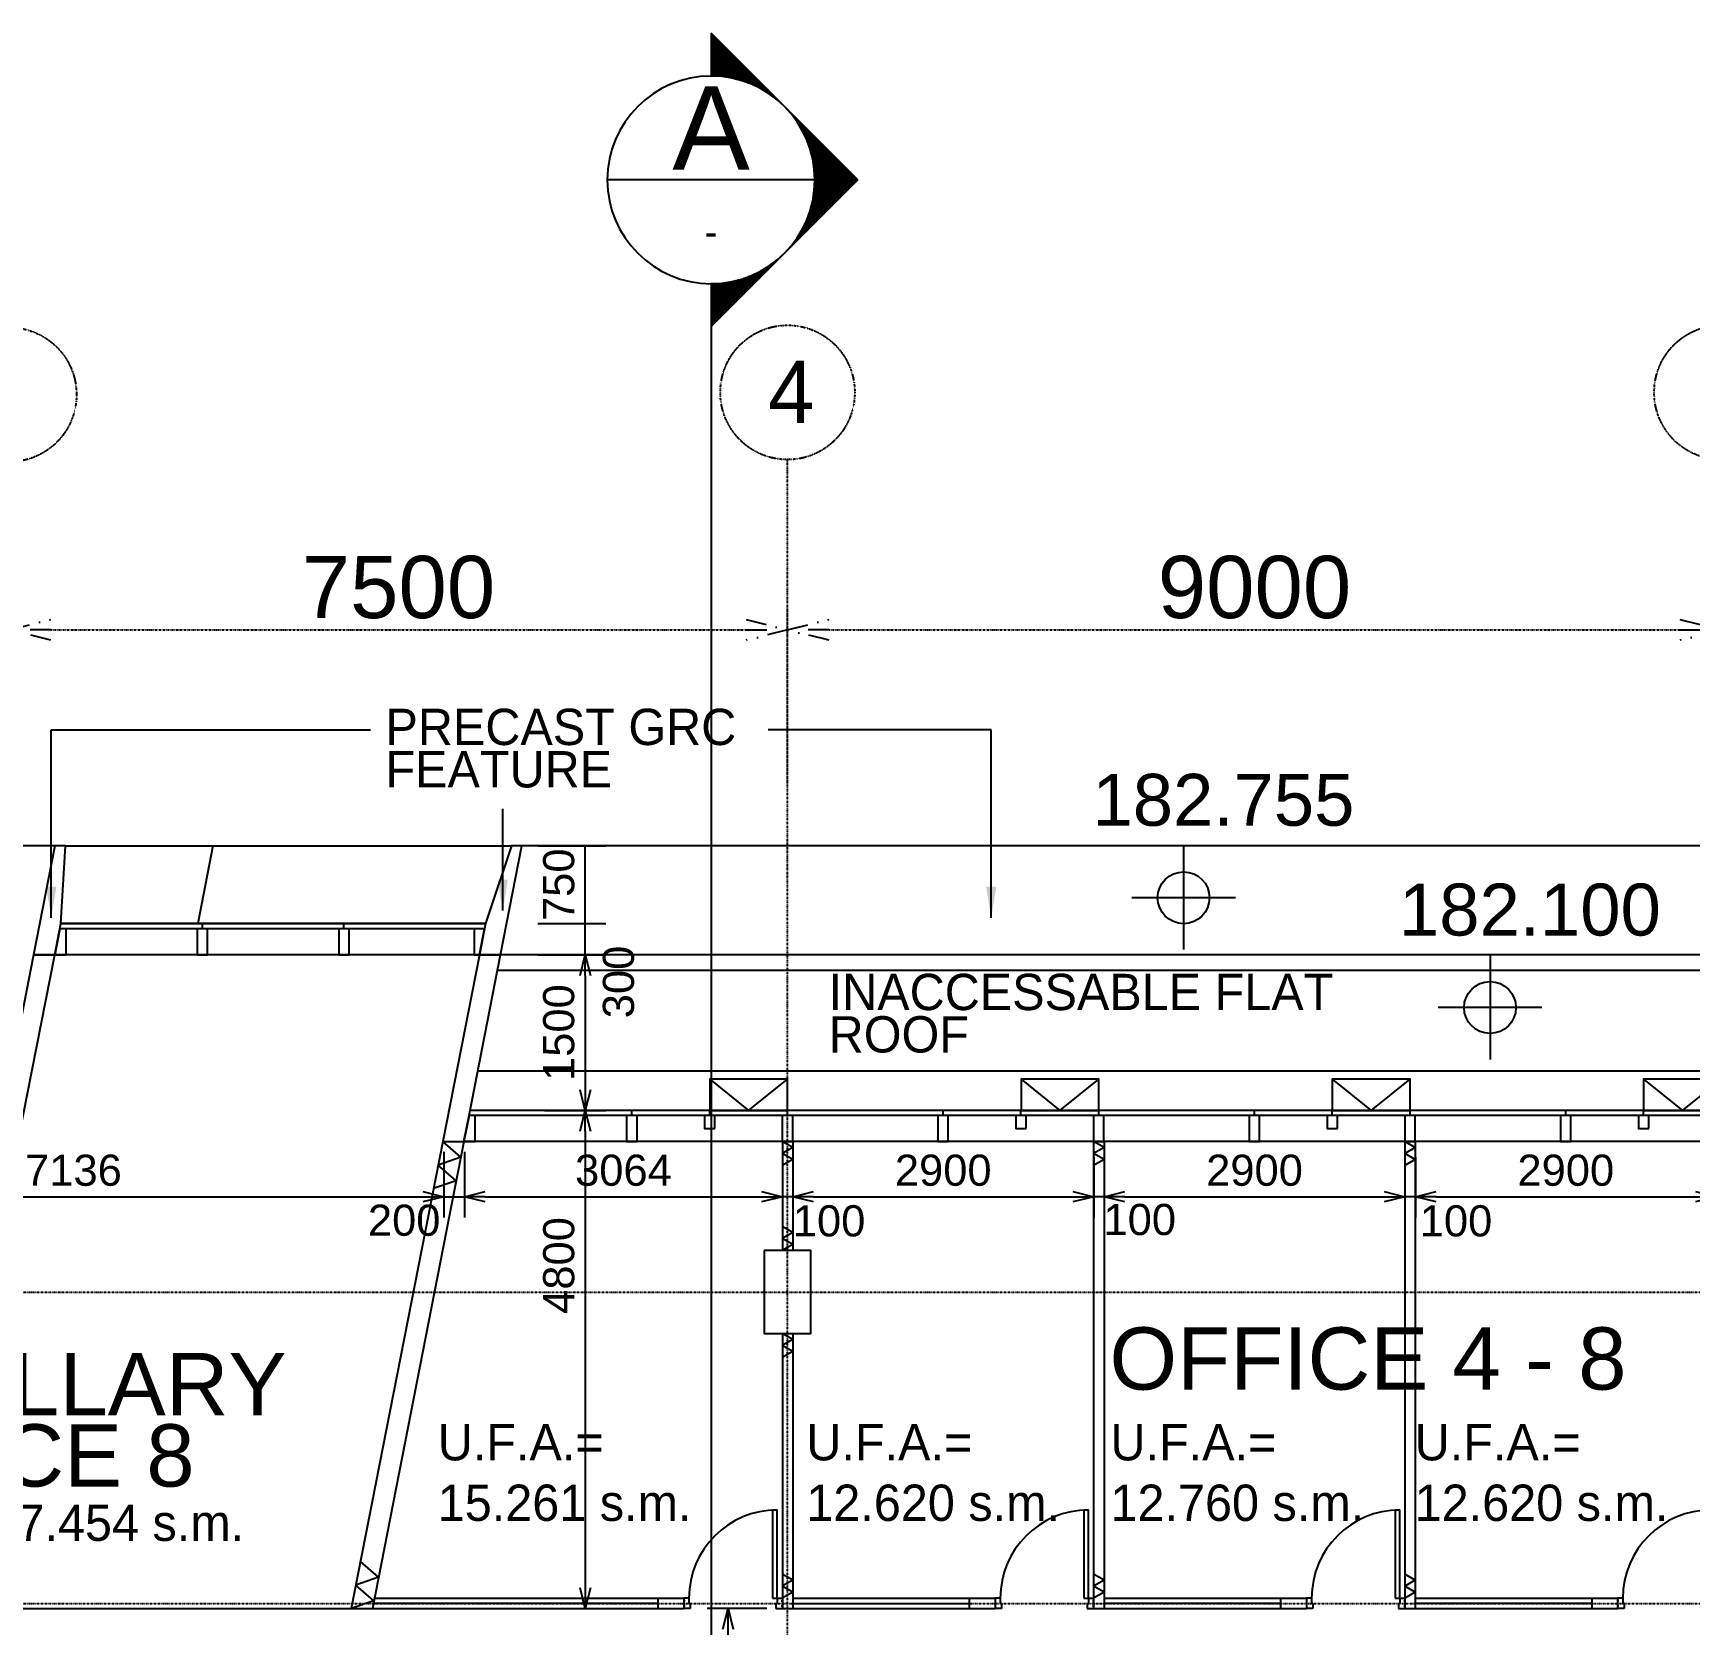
# Model space of a CAD drawing. Header units: millimetres. Extents: x 493 to 50177, y 313 to 55316.
# Drawn here: x 22018 to 37985, y 39978 to 55316 of the extents above; entities that cross this region are included whole.
import ezdxf
from ezdxf.enums import TextEntityAlignment as Align

# ---------------------------------------------------------------- set-up
doc = ezdxf.new("R2010")
doc.units = ezdxf.units.MM
doc.linetypes.add('DASHDOT', pattern=[1, 0.5, -0.25, 0, -0.25])
doc.layers.get('0').update_dxf_attribs({"color": 8})
doc.layers.get('Defpoints').update_dxf_attribs({"color": 8})
for name, color, linetype in [('DLN020__', 8, 'DASHDOT'), ('DLN030', 8, 'Continuous'), ('DLN032__', 8, 'Continuous'), ('DLN040__', 8, 'Continuous'), ('DLN041_1', 8, 'Continuous'), ('DLN041__', 8, 'Continuous'), ('DLN052__', 8, 'Continuous'), ('DLN061__1', 8, 'Continuous'), ('DLN210__', 8, 'Continuous'), ('DLN220__', 8, 'Continuous'), ('DLN280__', 8, 'Continuous'), ('DLN314__', 8, 'Continuous'), ('DLN324__', 8, 'Continuous'), ('DLN325__', 8, 'Continuous'), ('FITDOOR', 8, 'Continuous'), ('LEVEL', 8, 'Continuous'), ('MARK', 8, 'Continuous')]:
    doc.layers.add(name, color=color, linetype=linetype)
doc.styles.add('ROMANS', font='swissl.ttf')
doc.styles.add('SWIS721LT450', font='swissl.ttf')
doc.styles.add('SWIS721LT750', font='swissl.ttf')
doc.styles.add('test_IAS_STRUCTURE$0$A_IAS_GRID$0$Standard', font='txt')
doc.dimstyles.new('INTDIM', dxfattribs={"dimscale": 200, "dimtxt": 2.25, "dimasz": 1.5, "dimexe": 1, "dimexo": 0, "dimgap": 1, "dimtad": 1, "dimdec": 0, "dimrnd": 1, "dimzin": 1, "dimdsep": 46, "dimtxsty": 'SWIS721LT450', "dimcen": 1, "dimclrd": 256, "dimclre": 256, "dimclrt": 256, "dimaunit": 1, "dimadec": 3, "dimazin": 0, "dimtfac": 1, "dimtdec": 0, "dimtix": 1, "dimtmove": 2, "dimatfit": 0, "dimfxl": 1, "dimtolj": 1, "dimtzin": 0, "dimarcsym": 0})

# ---------------------------------------------------------------- blocks, each defined once
blk = doc.blocks.new('DIMARR')
for p, q in [((-1, 0.25), (0, 0)), ((-1, 0), (0, 0)), ((0, 0), (-1, -0.25))]:
    blk.add_line(p, q)
blk = doc.blocks.new('*D232')
at = {"layer": 'Defpoints', "color": 0, "transparency": 16777216}
for p in [(29289, 49566), (29289, 48158), (21789, 47837)]:
    blk.add_point(p, dxfattribs=at)
at = {"layer": 'DLN020__', "lineweight": -2, "transparency": 16777216}
for p, q in [((21789, 48037), (21789, 49766)), ((29289, 48358), (29289, 49766)), ((22189, 49566), (28889, 49566))]:
    blk.add_line(p, q, dxfattribs=at)
at = {"layer": 'DLN020__', "lineweight": -2, "transparency": 16777216, "xscale": 400, "yscale": 400, "zscale": 400, "rotation": 180}
blk.add_blockref('DIMARR', (21789, 49566), dxfattribs=at)
at = {"layer": 'DLN020__', "lineweight": -2, "transparency": 16777216, "xscale": 400, "yscale": 400, "zscale": 400}
blk.add_blockref('DIMARR', (29289, 49566), dxfattribs=at)
at = {"layer": 'DLN020__', "transparency": 16777216, "insert": (25539, 49975), "char_height": 600, "attachment_point": 5, "style": 'SWIS721LT450'}
blk.add_mtext('\\A1;7500', dxfattribs=at)
blk = doc.blocks.new('*D233')
at = {"layer": 'Defpoints', "color": 0, "transparency": 16777216}
for p in [(38289, 49566), (29289, 47858), (38289, 47858)]:
    blk.add_point(p, dxfattribs=at)
at = {"layer": 'DLN020__', "lineweight": -2, "transparency": 16777216}
for p, q in [((29289, 48058), (29289, 49766)), ((38289, 48058), (38289, 49766)), ((29689, 49566), (37889, 49566))]:
    blk.add_line(p, q, dxfattribs=at)
at = {"layer": 'DLN020__', "lineweight": -2, "transparency": 16777216, "xscale": 400, "yscale": 400, "zscale": 400, "rotation": 180}
blk.add_blockref('DIMARR', (29289, 49566), dxfattribs=at)
at = {"layer": 'DLN020__', "lineweight": -2, "transparency": 16777216, "xscale": 400, "yscale": 400, "zscale": 400}
blk.add_blockref('DIMARR', (38289, 49566), dxfattribs=at)
at = {"layer": 'DLN020__', "transparency": 16777216, "insert": (33789, 49975), "char_height": 600, "attachment_point": 5, "style": 'SWIS721LT450'}
blk.add_mtext('\\A1;9000', dxfattribs=at)
blk = doc.blocks.new('DR1CR2')
at = {"layer": 'FITDOOR'}
for p, q in [((-50, 0), (-50, -50)), ((-50, 0), (0, 0)), ((0, 0), (0, -25)), ((-62.5, -50), (-50, -50)), ((-62.5, -50), (-62.5, -100)), ((-62.5, -100), (0, -100)), ((-12, -25), (0, -25)), ((-12, -75), (0, -75)), ((0, -75), (0, -100))]:
    blk.add_line(p, q, dxfattribs=at)
blk = doc.blocks.new('DR1AD')
at = {"layer": 'FITDOOR'}
for p, q in [((-45, 1), (0, 1)), ((-45, 1), (-45, 0)), ((0, 0), (0, 1)), ((-45, 0), (0, 0))]:
    blk.add_line(p, q, dxfattribs=at)
blk = doc.blocks.new('DR1AM')
at = {"layer": 'FITDOOR'}
blk.add_arc((0, 0), 1, 90, 180, dxfattribs=at)
blk = doc.blocks.new('DR1CL2')
at = {"layer": 'FITDOOR'}
for p, q in [((50, 0), (0, 0)), ((0, 0), (0, -25)), ((50, 0), (50, -50)), ((12, -25), (0, -25)), ((0, -75), (0, -100)), ((12, -75), (0, -75)), ((62.5, -100), (0, -100)), ((62.5, -50), (50, -50)), ((62.5, -50), (62.5, -100))]:
    blk.add_line(p, q, dxfattribs=at)
blk = doc.blocks.new('ELEX')
at = {"layer": 'DLN032__'}
for p, q in [((0, 0.5), (0, -0.5)), ((0.5, 0), (-0.5, 0))]:
    blk.add_line(p, q, dxfattribs=at)
blk.add_circle((0, 0), 0.25, dxfattribs=at)
at = {"layer": 'DLN032__', "style": 'ROMANS'}
blk.add_attdef('ELEX', (0.257, 0.354), '', height=0.5, dxfattribs=at)
blk = doc.blocks.new('*D263')
at = {"layer": 'Defpoints', "color": 0, "transparency": 16777216}
for p in [(18839, 44685), (25975, 44685), (25975, 44103)]:
    blk.add_point(p, dxfattribs=at)
at = {"layer": 'DLN030', "lineweight": -2, "transparency": 16777216}
for p, q in [((18839, 44485), (18839, 43903)), ((25975, 44485), (25975, 43903)), ((19039, 44103), (25775, 44103))]:
    blk.add_line(p, q, dxfattribs=at)
at = {"layer": 'DLN030', "lineweight": -2, "transparency": 16777216, "xscale": 200, "yscale": 200, "zscale": 200, "rotation": 180}
blk.add_blockref('DIMARR', (18839, 44103), dxfattribs=at)
at = {"layer": 'DLN030', "lineweight": -2, "transparency": 16777216, "xscale": 200, "yscale": 200, "zscale": 200}
blk.add_blockref('DIMARR', (25975, 44103), dxfattribs=at)
at = {"layer": 'DLN030', "transparency": 16777216, "insert": (22407, 44357), "char_height": 300, "attachment_point": 5, "style": 'SWIS721LT450'}
blk.add_mtext('\\A1;7136', dxfattribs=at)
blk = doc.blocks.new('*D264')
at = {"layer": 'Defpoints', "color": 0, "transparency": 16777216}
for p in [(29239, 44685), (29339, 44685), (29239, 44103)]:
    blk.add_point(p, dxfattribs=at)
at = {"layer": 'DLN030', "lineweight": -2, "transparency": 16777216}
for p, q in [((29239, 44485), (29239, 43903)), ((29339, 44485), (29339, 43903)), ((29339, 44103), (29239, 44103))]:
    blk.add_line(p, q, dxfattribs=at)
at = {"layer": 'DLN030', "transparency": 16777216, "insert": (29689, 43869), "char_height": 300, "attachment_point": 5, "style": 'SWIS721LT450'}
blk.add_mtext('\\A1;100', dxfattribs=at)
blk = doc.blocks.new('*D265')
at = {"layer": 'Defpoints', "color": 0, "transparency": 16777216}
for p in [(29339, 44685), (32239, 44685), (32239, 44103)]:
    blk.add_point(p, dxfattribs=at)
at = {"layer": 'DLN030', "lineweight": -2, "transparency": 16777216}
for p, q in [((29339, 44485), (29339, 43903)), ((32239, 44485), (32239, 43903)), ((29539, 44103), (32039, 44103))]:
    blk.add_line(p, q, dxfattribs=at)
at = {"layer": 'DLN030', "lineweight": -2, "transparency": 16777216, "xscale": 200, "yscale": 200, "zscale": 200, "rotation": 180}
blk.add_blockref('DIMARR', (29339, 44103), dxfattribs=at)
at = {"layer": 'DLN030', "lineweight": -2, "transparency": 16777216, "xscale": 200, "yscale": 200, "zscale": 200}
blk.add_blockref('DIMARR', (32239, 44103), dxfattribs=at)
at = {"layer": 'DLN030', "transparency": 16777216, "insert": (30789, 44357), "char_height": 300, "attachment_point": 5, "style": 'SWIS721LT450'}
blk.add_mtext('\\A1;2900', dxfattribs=at)
blk = doc.blocks.new('*D266')
at = {"layer": 'Defpoints', "color": 0, "transparency": 16777216}
for p in [(32239, 44685), (32339, 44685), (32239, 44103)]:
    blk.add_point(p, dxfattribs=at)
at = {"layer": 'DLN030', "lineweight": -2, "transparency": 16777216}
for p, q in [((32239, 44485), (32239, 43903)), ((32339, 44485), (32339, 43903)), ((32339, 44103), (32239, 44103))]:
    blk.add_line(p, q, dxfattribs=at)
at = {"layer": 'DLN030', "transparency": 16777216, "insert": (32683, 43882), "char_height": 300, "attachment_point": 5, "style": 'SWIS721LT450'}
blk.add_mtext('\\A1;100', dxfattribs=at)
blk = doc.blocks.new('*D267')
at = {"layer": 'Defpoints', "color": 0, "transparency": 16777216}
for p in [(32339, 44685), (35239, 44685), (35239, 44103)]:
    blk.add_point(p, dxfattribs=at)
at = {"layer": 'DLN030', "lineweight": -2, "transparency": 16777216}
for p, q in [((32339, 44485), (32339, 43903)), ((35239, 44485), (35239, 43903)), ((32539, 44103), (35039, 44103))]:
    blk.add_line(p, q, dxfattribs=at)
at = {"layer": 'DLN030', "lineweight": -2, "transparency": 16777216, "xscale": 200, "yscale": 200, "zscale": 200, "rotation": 180}
blk.add_blockref('DIMARR', (32339, 44103), dxfattribs=at)
at = {"layer": 'DLN030', "lineweight": -2, "transparency": 16777216, "xscale": 200, "yscale": 200, "zscale": 200}
blk.add_blockref('DIMARR', (35239, 44103), dxfattribs=at)
at = {"layer": 'DLN030', "transparency": 16777216, "insert": (33789, 44357), "char_height": 300, "attachment_point": 5, "style": 'SWIS721LT450'}
blk.add_mtext('\\A1;2900', dxfattribs=at)
blk = doc.blocks.new('*D268')
at = {"layer": 'Defpoints', "color": 0, "transparency": 16777216}
for p in [(35239, 44685), (35339, 44685), (35239, 44103)]:
    blk.add_point(p, dxfattribs=at)
at = {"layer": 'DLN030', "lineweight": -2, "transparency": 16777216}
for p, q in [((35239, 44485), (35239, 43903)), ((35339, 44485), (35339, 43903)), ((35339, 44103), (35239, 44103))]:
    blk.add_line(p, q, dxfattribs=at)
at = {"layer": 'DLN030', "transparency": 16777216, "insert": (35731, 43869), "char_height": 300, "attachment_point": 5, "style": 'SWIS721LT450'}
blk.add_mtext('\\A1;100', dxfattribs=at)
blk = doc.blocks.new('*D269')
at = {"layer": 'Defpoints', "color": 0, "transparency": 16777216}
for p in [(35339, 44685), (38239, 44685), (38239, 44103)]:
    blk.add_point(p, dxfattribs=at)
at = {"layer": 'DLN030', "lineweight": -2, "transparency": 16777216}
for p, q in [((35339, 44485), (35339, 43903)), ((38239, 44485), (38239, 43903)), ((35539, 44103), (38039, 44103))]:
    blk.add_line(p, q, dxfattribs=at)
at = {"layer": 'DLN030', "lineweight": -2, "transparency": 16777216, "xscale": 200, "yscale": 200, "zscale": 200, "rotation": 180}
blk.add_blockref('DIMARR', (35339, 44103), dxfattribs=at)
at = {"layer": 'DLN030', "lineweight": -2, "transparency": 16777216, "xscale": 200, "yscale": 200, "zscale": 200}
blk.add_blockref('DIMARR', (38239, 44103), dxfattribs=at)
at = {"layer": 'DLN030', "transparency": 16777216, "insert": (36789, 44357), "char_height": 300, "attachment_point": 5, "style": 'SWIS721LT450'}
blk.add_mtext('\\A1;2900', dxfattribs=at)
blk = doc.blocks.new('*D297')
at = {"layer": 'Defpoints', "color": 0, "transparency": 16777216}
for p in [(26746, 46435), (26746, 44935), (27339, 44935)]:
    blk.add_point(p, dxfattribs=at)
at = {"layer": 'DLN030', "lineweight": -2, "transparency": 16777216}
for p, q in [((26946, 46435), (27539, 46435)), ((27339, 46235), (27339, 45135)), ((26946, 44935), (27539, 44935))]:
    blk.add_line(p, q, dxfattribs=at)
at = {"layer": 'DLN030', "lineweight": -2, "transparency": 16777216, "xscale": 200, "yscale": 200, "zscale": 200}
for p, rotation in [((27339, 46435), 90), ((27339, 44935), 270)]:
    blk.add_blockref('DIMARR', p, dxfattribs=dict(at, rotation=rotation))
at = {"layer": 'DLN030', "transparency": 16777216, "insert": (27085, 45685), "char_height": 300, "attachment_point": 5, "rotation": 90, "style": 'SWIS721LT450'}
blk.add_mtext('\\A1;1500', dxfattribs=at)
blk = doc.blocks.new('*D304')
at = {"layer": 'Defpoints', "color": 0, "transparency": 16777216}
for p in [(26683, 46735), (27339, 46735), (26683, 46435)]:
    blk.add_point(p, dxfattribs=at)
at = {"layer": 'DLN030', "lineweight": -2, "transparency": 16777216}
for p, q in [((26883, 46735), (27539, 46735)), ((27339, 46435), (27339, 46735)), ((26883, 46435), (27539, 46435))]:
    blk.add_line(p, q, dxfattribs=at)
at = {"layer": 'DLN030', "transparency": 16777216, "insert": (27661, 46173), "char_height": 300, "attachment_point": 5, "rotation": 90, "style": 'SWIS721LT450'}
blk.add_mtext('\\A1;300', dxfattribs=at)
blk = doc.blocks.new('*D305')
at = {"layer": 'Defpoints', "color": 0, "transparency": 16777216}
for p in [(26683, 47485), (27339, 47485), (26683, 46735)]:
    blk.add_point(p, dxfattribs=at)
at = {"layer": 'DLN030', "lineweight": -2, "transparency": 16777216}
for p, q in [((26883, 47485), (27539, 47485)), ((27339, 46735), (27339, 47485)), ((26883, 46735), (27539, 46735))]:
    blk.add_line(p, q, dxfattribs=at)
at = {"layer": 'DLN030', "transparency": 16777216, "insert": (27085, 47110), "char_height": 300, "attachment_point": 5, "rotation": 90, "style": 'SWIS721LT450'}
blk.add_mtext('\\A1;750', dxfattribs=at)
blk = doc.blocks.new('*D328')
at = {"layer": 'Defpoints', "color": 0, "transparency": 16777216}
for p in [(25975, 44735), (26175, 44735), (26175, 44103)]:
    blk.add_point(p, dxfattribs=at)
at = {"layer": 'DLN030', "lineweight": -2, "transparency": 16777216}
for p, q in [((25975, 44535), (25975, 43903)), ((26175, 44535), (26175, 43903)), ((25975, 44103), (26175, 44103))]:
    blk.add_line(p, q, dxfattribs=at)
at = {"layer": 'DLN030', "transparency": 16777216, "insert": (25594, 43875), "char_height": 300, "attachment_point": 5, "style": 'SWIS721LT450'}
blk.add_mtext('\\A1;200', dxfattribs=at)
blk = doc.blocks.new('*D329')
at = {"layer": 'Defpoints', "color": 0, "transparency": 16777216}
for p in [(26175, 44735), (29239, 44735), (29239, 44103)]:
    blk.add_point(p, dxfattribs=at)
at = {"layer": 'DLN030', "lineweight": -2, "transparency": 16777216}
for p, q in [((26175, 44535), (26175, 43903)), ((29239, 44535), (29239, 43903)), ((26375, 44103), (29039, 44103))]:
    blk.add_line(p, q, dxfattribs=at)
at = {"layer": 'DLN030', "lineweight": -2, "transparency": 16777216, "xscale": 200, "yscale": 200, "zscale": 200, "rotation": 180}
blk.add_blockref('DIMARR', (26175, 44103), dxfattribs=at)
at = {"layer": 'DLN030', "lineweight": -2, "transparency": 16777216, "xscale": 200, "yscale": 200, "zscale": 200}
blk.add_blockref('DIMARR', (29239, 44103), dxfattribs=at)
at = {"layer": 'DLN030', "transparency": 16777216, "insert": (27707, 44357), "char_height": 300, "attachment_point": 5, "style": 'SWIS721LT450'}
blk.add_mtext('\\A1;3064', dxfattribs=at)
blk = doc.blocks.new('*X35')
for p, q in [((75912, 55212), (75922, 55212)), ((75787, 55088), (75922, 55088)), ((75800, 55100), (75922, 55100)), ((75812, 55112), (75922, 55112)), ((75825, 55125), (75922, 55125)), ((75837, 55138), (75922, 55138)), ((75850, 55150), (75922, 55150)), ((75862, 55162), (75922, 55162)), ((75875, 55175), (75922, 55175)), ((75887, 55188), (75922, 55188)), ((75900, 55200), (75922, 55200)), ((75675, 54975), (75922, 54975)), ((75687, 54988), (75922, 54988)), ((75700, 55000), (75922, 55000)), ((75712, 55012), (75922, 55012)), ((75725, 55025), (75922, 55025)), ((75737, 55038), (75922, 55038)), ((75750, 55050), (75922, 55050)), ((75762, 55062), (75922, 55062)), ((75775, 55075), (75922, 55075)), ((75550, 54850), (75623, 54850)), ((75562, 54862), (75654, 54862)), ((75575, 54875), (75689, 54875)), ((75587, 54888), (75732, 54888)), ((75600, 54900), (75788, 54900)), ((75612, 54912), (75922, 54912)), ((75625, 54925), (75922, 54925)), ((75637, 54938), (75922, 54938)), ((75650, 54950), (75922, 54950)), ((75662, 54962), (75922, 54962)), ((75425, 54725), (75427, 54725)), ((75437, 54738), (75441, 54738)), ((75450, 54750), (75457, 54750)), ((75462, 54762), (75473, 54762)), ((75475, 54775), (75490, 54775)), ((75487, 54788), (75508, 54788)), ((75500, 54800), (75528, 54800)), ((75512, 54812), (75549, 54812)), ((75525, 54825), (75571, 54825)), ((75537, 54838), (75596, 54838)), ((75312, 54612), (75323, 54612)), ((75325, 54625), (75332, 54625)), ((75337, 54638), (75342, 54638)), ((75350, 54650), (75353, 54650)), ((75362, 54662), (75364, 54662)), ((75375, 54675), (75375, 54675)), ((75400, 54700), (75400, 54700)), ((75412, 54712), (75413, 54712)), ((75187, 54488), (75247, 54488)), ((75200, 54500), (75253, 54500)), ((75212, 54512), (75259, 54512)), ((75225, 54525), (75266, 54525)), ((75237, 54538), (75273, 54538)), ((75250, 54550), (75280, 54550)), ((75262, 54562), (75288, 54562)), ((75275, 54575), (75296, 54575)), ((75287, 54588), (75305, 54588)), ((75300, 54600), (75313, 54600)), ((75075, 54375), (75203, 54375)), ((75087, 54388), (75207, 54388)), ((75100, 54400), (75211, 54400)), ((75112, 54412), (75215, 54412)), ((75125, 54425), (75220, 54425)), ((75137, 54438), (75225, 54438)), ((75150, 54450), (75230, 54450)), ((75162, 54462), (75235, 54462)), ((75175, 54475), (75241, 54475)), ((74950, 54250), (75178, 54250)), ((74962, 54262), (75179, 54262)), ((74975, 54275), (75181, 54275)), ((74987, 54288), (75183, 54288)), ((75000, 54300), (75185, 54300)), ((75012, 54312), (75188, 54312)), ((75025, 54325), (75190, 54325)), ((75037, 54338), (75193, 54338)), ((75050, 54350), (75196, 54350)), ((75062, 54362), (75200, 54362)), ((74862, 54162), (75172, 54162)), ((74874, 54150), (75172, 54150)), ((74875, 54175), (75172, 54175)), ((74886, 54138), (75173, 54138)), ((74887, 54188), (75173, 54188)), ((74900, 54200), (75173, 54200)), ((74912, 54212), (75174, 54212)), ((74925, 54225), (75175, 54225)), ((74937, 54238), (75176, 54238)), ((74899, 54125), (75173, 54125)), ((74911, 54112), (75174, 54112)), ((74924, 54100), (75175, 54100)), ((74936, 54088), (75176, 54088)), ((74949, 54075), (75177, 54075)), ((74961, 54062), (75179, 54062)), ((74974, 54050), (75181, 54050)), ((74986, 54038), (75183, 54038)), ((74999, 54025), (75185, 54025)), ((75011, 54012), (75187, 54012)), ((75024, 54000), (75190, 54000)), ((75036, 53988), (75193, 53988)), ((75049, 53975), (75196, 53975)), ((75061, 53962), (75199, 53962)), ((75074, 53950), (75203, 53950)), ((75086, 53938), (75207, 53938)), ((75099, 53925), (75211, 53925)), ((75111, 53912), (75215, 53912)), ((75124, 53900), (75220, 53900)), ((75136, 53888), (75224, 53888)), ((75149, 53875), (75229, 53875)), ((75161, 53862), (75235, 53862)), ((75174, 53850), (75240, 53850)), ((75186, 53838), (75246, 53838)), ((75199, 53825), (75252, 53825)), ((75211, 53812), (75259, 53812)), ((75224, 53800), (75266, 53800)), ((75236, 53788), (75273, 53788)), ((75249, 53775), (75280, 53775)), ((75261, 53762), (75288, 53762)), ((75274, 53750), (75296, 53750)), ((75286, 53738), (75304, 53738)), ((75299, 53725), (75313, 53725)), ((75311, 53712), (75322, 53712)), ((75324, 53700), (75332, 53700)), ((75336, 53688), (75342, 53688)), ((75349, 53675), (75352, 53675)), ((75361, 53662), (75363, 53662)), ((75374, 53650), (75374, 53650)), ((75399, 53625), (75399, 53625)), ((75411, 53612), (75412, 53612)), ((75424, 53600), (75426, 53600)), ((75436, 53588), (75440, 53588)), ((75449, 53575), (75456, 53575)), ((75461, 53562), (75472, 53562)), ((75474, 53550), (75489, 53550)), ((75486, 53538), (75507, 53538)), ((75499, 53525), (75527, 53525)), ((75511, 53512), (75548, 53512)), ((75524, 53500), (75570, 53500)), ((75536, 53488), (75595, 53488)), ((75549, 53475), (75622, 53475)), ((75561, 53462), (75652, 53462)), ((75574, 53450), (75687, 53450)), ((75586, 53438), (75729, 53438)), ((75599, 53425), (75784, 53425)), ((75611, 53412), (75900, 53412)), ((75624, 53400), (75922, 53400)), ((75636, 53388), (75922, 53388)), ((75649, 53375), (75922, 53375)), ((75661, 53362), (75922, 53362)), ((75674, 53350), (75922, 53350)), ((75686, 53338), (75922, 53338)), ((75699, 53325), (75922, 53325)), ((75711, 53312), (75922, 53312)), ((75724, 53300), (75922, 53300)), ((75736, 53288), (75922, 53288)), ((75749, 53275), (75922, 53275)), ((75761, 53262), (75922, 53262)), ((75774, 53250), (75922, 53250)), ((75786, 53238), (75922, 53238)), ((75799, 53225), (75922, 53225)), ((75811, 53212), (75922, 53212)), ((75824, 53200), (75922, 53200)), ((75836, 53188), (75922, 53188)), ((75849, 53175), (75922, 53175)), ((75861, 53162), (75922, 53162)), ((75874, 53150), (75922, 53150)), ((75886, 53138), (75922, 53138)), ((75899, 53125), (75922, 53125)), ((75911, 53112), (75922, 53112))]:
    blk.add_line(p, q)
blk = doc.blocks.new('SECUR')
at = {"layer": 'MARK'}
for p, q in [((0, 3.414), (0, 3)), ((1.414, 2), (0, 3.414)), ((1, 2), (-1, 2)), ((1.414, 2), (0, 0.586)), ((0, 1), (0, 0))]:
    blk.add_line(p, q, dxfattribs=at)
for start, end in [(90, 270), (270, 90)]:
    blk.add_arc((0, 2), 1, start, end, dxfattribs=at)
at = {"layer": 'MARK', "xscale": 0.001333333333604969, "yscale": 0.001333333333604969, "zscale": 0.001333333333604969, "rotation": 180}
blk.add_blockref('*X35', (101.23, 74.216), dxfattribs=at)
at = {"layer": 'MARK', "style": 'ROMANS'}
for tag, height, p in [('SECUR1', 0.8, (0, 2.5)), ('SECUR2', 0.267, (0, 1.5))]:
    blk.add_attdef(tag, text='', height=height, dxfattribs=at).set_placement(p, align=Align.MIDDLE)
blk = doc.blocks.new('*D377')
at = {"layer": 'Defpoints', "color": 0, "transparency": 16777216}
for p in [(26746, 44935), (26746, 40135), (27339, 40135)]:
    blk.add_point(p, dxfattribs=at)
at = {"layer": 'DLN030', "lineweight": -2, "transparency": 16777216}
for p, q in [((26946, 44935), (27539, 44935)), ((27339, 44735), (27339, 40335)), ((26946, 40135), (27539, 40135))]:
    blk.add_line(p, q, dxfattribs=at)
at = {"layer": 'DLN030', "lineweight": -2, "transparency": 16777216, "xscale": 200, "yscale": 200, "zscale": 200}
for p, rotation in [((27339, 44935), 90), ((27339, 40135), 270)]:
    blk.add_blockref('DIMARR', p, dxfattribs=dict(at, rotation=rotation))
at = {"layer": 'DLN030', "transparency": 16777216, "insert": (27085, 43441), "char_height": 300, "attachment_point": 5, "rotation": 90, "style": 'SWIS721LT450'}
blk.add_mtext('\\A1;4800', dxfattribs=at)
blk = doc.blocks.new('A$C75032E79')
at = {"layer": 'DLN314__', "ltscale": 0.05}
blk.add_lwpolyline([(-750, 0), (0, 0), (0, 300), (-750, 300)], close=True, dxfattribs=at)
blk.add_lwpolyline([(-750, 300), (-375, 0), (0, 300)], dxfattribs=at)
blk = doc.blocks.new('MAGENTA')
at = {"layer": 'DLN314__'}
blk.add_line((-212508, -468222), (-212508, -468172), dxfattribs=at)
blk.add_lwpolyline([(-212458, -468472), (-212458, -468222), (-212558, -468222), (-212558, -468472)], close=True, dxfattribs=at)
blk = doc.blocks.new('MAGETA-2')
at = {"layer": 'DLN314__'}
blk.add_line((-211908, -468637), (-211908, -468587), dxfattribs=at)
blk.add_lwpolyline([(-211858, -468762), (-211858, -468637), (-211958, -468637), (-211958, -468762)], close=True, dxfattribs=at)
blk = doc.blocks.new('*D389')
at = {"layer": 'Defpoints', "color": 0, "transparency": 16777216}
for p in [(28715, 40135), (29289, 40135), (29289, 38685)]:
    blk.add_point(p, dxfattribs=at)
at = {"layer": 'DLN030', "lineweight": -2, "transparency": 16777216}
for p, q in [((29089, 40135), (28515, 40135)), ((28715, 38885), (28715, 39935)), ((29089, 38685), (28515, 38685))]:
    blk.add_line(p, q, dxfattribs=at)
at = {"layer": 'DLN030', "lineweight": -2, "transparency": 16777216, "xscale": 200, "yscale": 200, "zscale": 200}
for p, rotation in [((28715, 40135), 90), ((28715, 38685), 270)]:
    blk.add_blockref('DIMARR', p, dxfattribs=dict(at, rotation=rotation))
at = {"layer": 'DLN030', "transparency": 16777216, "insert": (28461, 39410), "char_height": 300, "attachment_point": 5, "rotation": 90, "style": 'SWIS721LT450'}
blk.add_mtext('\\A1;1450', dxfattribs=at)
blk = doc.blocks.new('w')
at = {"layer": 'DLN061__1'}
for p, q in [((-380707, -515975), (-380854, -515719)), ((-380707, -515975), (-380559, -515719)), ((-380411, -515975), (-380559, -515719)), ((-380411, -515975), (-380263, -515719))]:
    blk.add_line(p, q, dxfattribs=at)

msp = doc.modelspace()

# ---------------------------------------------------------------- linework, layer by layer
at = {"layer": 'DLN020__'}
for p, q in [((29288.6, 5956.3), (29288.6, 51206.3)), ((1788.6, 43185), (45540.1, 43185)), ((1788.6, 40185), (45540.1, 40185))]:
    msp.add_line(p, q, dxfattribs=at)
for centre in [(21788.6, 51832.7), (29288.6, 51853.9), (38288.6, 51853.9)]:
    msp.add_circle(centre, 647.6, dxfattribs=at)
at = {"layer": 'DLN052__', "ltscale": 0.05}
msp.add_line((28551.7, 51902), (28551.7, 36286.5), dxfattribs=at)
at = {"layer": 'DLN210__'}
for p, q in [((22328.6, 47485), (26628.6, 47485)), ((23751.1, 47485), (23604.1, 46735)), ((38288.6, 46435), (26522.8, 46435))]:
    msp.add_line(p, q, dxfattribs=at)
for points in [[(22285.4, 46735), (22328.6, 47485), (22228.6, 47485), (22022.8, 46435), (22226.6, 46435)], [(26728.6, 47485), (26628.6, 47485), (26377.8, 46735), (26319, 46435), (26522.8, 46435)]]:
    msp.add_lwpolyline(points, close=True, dxfattribs=at)
for points in [[(38288.6, 44935), (38288.6, 47485), (26728.6, 47485)], [(38288.6, 46285), (26493.4, 46285)]]:
    msp.add_lwpolyline(points, dxfattribs=at)
at = {"layer": 'DLN220__'}
for p, q in [((25966, 44635), (25083.7, 40135)), ((26169.8, 44635), (25287.5, 40135)), ((29238.6, 44635), (29238.6, 43585)), ((29338.6, 44635), (29338.6, 43585)), ((32238.6, 44635), (32238.6, 40135)), ((32338.6, 44635), (32338.6, 40135)), ((35238.6, 44635), (35238.6, 40135)), ((35338.6, 44635), (35338.6, 40135)), ((29238.6, 42785), (29238.6, 40135)), ((29238.6, 42785), (29238.6, 42035)), ((29338.6, 42785), (29338.6, 40135)), ((29338.6, 42785), (29338.6, 42035)), ((25083.7, 40135), (25287.5, 40135)), ((28038.6, 40235), (28288.6, 40235)), ((28038.6, 40235), (28038.6, 40135)), ((28038.6, 40135), (28288.6, 40135)), ((28288.6, 40235), (28288.6, 40135)), ((28288.6, 40235), (28288.6, 40135)), ((29238.6, 40135), (29338.6, 40135)), ((31038.6, 40235), (31288.6, 40235)), ((31038.6, 40135), (31288.6, 40135)), ((31288.6, 40235), (31288.6, 40135)), ((31288.6, 40235), (31288.6, 40135)), ((32238.6, 40135), (32338.6, 40135)), ((34038.6, 40235), (34288.6, 40235)), ((34038.6, 40135), (34288.6, 40135)), ((34288.6, 40235), (34288.6, 40135)), ((34288.6, 40235), (34288.6, 40135)), ((35238.6, 40135), (35338.6, 40135)), ((37038.6, 40235), (37288.6, 40235)), ((37038.6, 40135), (37288.6, 40135)), ((37288.6, 40235), (37288.6, 40135)), ((37288.6, 40235), (37288.6, 40135)), ((37288.6, 40235), (37288.6, 40135))]:
    msp.add_line(p, q, dxfattribs=at)
at = {"layer": 'DLN220__', "ltscale": 0.05}
msp.add_line((18838.6, 40135), (25083.7, 40135), dxfattribs=at)
msp.add_lwpolyline([(22228.6, 47485), (21648.6, 47485), (21148.6, 44935)], dxfattribs=at)
at = {"layer": 'DLN280__'}
for points in [[(22226.6, 46435), (22022.8, 46435), (21669.8, 44635), (21873.6, 44635), (21922.7, 44885)], [(26522.8, 46435), (26319, 46435), (25966, 44635), (26169.8, 44635), (26218.8, 44885)], [(29063.6, 43585), (29063.6, 42785), (29513.6, 42785), (29513.6, 43585)]]:
    msp.add_lwpolyline(points, close=True, dxfattribs=at)
at = {"layer": 'DLN314__'}
for p, q in [((26368, 46685), (22275.6, 46685)), ((22285.4, 46735), (26377.8, 46735)), ((26377.8, 46735), (22285.4, 46735)), ((26319, 46435), (22226.6, 46435)), ((43418.6, 45315), (26303.2, 45315)), ((42988.6, 44885), (26218.8, 44885)), ((43038.6, 44935), (26228.6, 44935)), ((42738.6, 44635), (26169.8, 44635))]:
    msp.add_line(p, q, dxfattribs=at)
for points in [[(22335.4, 46435), (22335.4, 46685), (22275.6, 46685), (22226.6, 46435)], [(26319, 46435), (26368, 46685), (26269, 46685), (26269, 46435)], [(26278.6, 44635), (26278.6, 44885), (26218.8, 44885), (26169.8, 44635)]]:
    msp.add_lwpolyline(points, close=True, dxfattribs=at)
at = {"layer": 'DLN324__'}
for p, q in [((25287.5, 40135), (28038.6, 40135)), ((28038.6, 40185), (25297.3, 40185)), ((25307.1, 40235), (28038.6, 40235)), ((29338.6, 40235), (31038.6, 40235)), ((29338.6, 40185), (31038.6, 40185)), ((29338.6, 40135), (31038.6, 40135)), ((31038.6, 40235), (31038.6, 40135)), ((32338.6, 40235), (34038.6, 40235)), ((32338.6, 40186), (34038.6, 40186)), ((32338.6, 40135), (34038.6, 40135)), ((34038.6, 40235), (34038.6, 40135)), ((35338.6, 40235), (37038.6, 40235)), ((35338.6, 40186), (37038.6, 40186)), ((35338.6, 40135), (37038.6, 40135)), ((37038.6, 40235), (37038.6, 40135))]:
    msp.add_line(p, q, dxfattribs=at)

# ---------------------------------------------------------------- block references
at = {"layer": 'DLN032__'}
ref = msp.add_blockref('ELEX', (33105.3, 46984.5), dxfattribs=dict(at, xscale=1000, yscale=1000, zscale=1000))
ref.add_attrib('ELEX', '182.755', (32227.2, 47678.2), dxfattribs={"layer": 'LEVEL', "height": 500, "style": 'ROMANS'})
ref = msp.add_blockref('ELEX', (36058.7, 45926.8), dxfattribs=dict(at, xscale=1000, yscale=1000, zscale=1000))
ref.add_attrib('ELEX', '182.100', (35180.6, 46620.6), dxfattribs={"layer": 'LEVEL', "height": 500, "style": 'ROMANS'})
at = {"layer": 'DLN052__', "ltscale": 0.05, "xscale": 1000, "yscale": 1000, "zscale": 1000}
msp.add_blockref('SECUR', (28551.7, 51902), dxfattribs=at).add_auto_attribs({'SECUR1': 'A', 'SECUR2': '-'})
msp.add_blockref('SECUR', (28551.7, 51902), dxfattribs=at).add_auto_attribs({'SECUR1': 'A', 'SECUR2': '-'})
at = {"layer": 'DLN061__1'}
for p, xscale, yscale, zscale, rotation in [((-312248.4, 413689.3), 0.7812500000155164, 0.7812500000155164, 0.7812500000155164, 78.90627698967424), ((-172214.3, 193175.3), 0.390625, 0.390625, 0.390625, 90), ((-169214.3, 193175.3), 0.390625, 0.390625, 0.390625, 90), ((-166214.3, 193175.3), 0.390625, 0.390625, 0.390625, 90), ((-172214.3, 192356.3), 0.390625, 0.390625, 0.390625, 90), ((-172214.3, 191325.3), 0.390625, 0.390625, 0.390625, 90), ((-313041.9, 409642.5), 0.7812500000155164, 0.7812500000155164, 0.7812500000155164, 78.90627698967424), ((-172214.3, 189006.3), 0.390625, 0.390625, 0.390625, 90), ((-169214.3, 189006.3), 0.390625, 0.390625, 0.390625, 90), ((-166214.3, 189006.3), 0.390625, 0.390625, 0.390625, 90)]:
    msp.add_blockref('w', p, dxfattribs=dict(at, xscale=xscale, yscale=yscale, zscale=zscale, rotation=rotation))
at = {"layer": 'DLN314__'}
for name, p in [('MAGENTA', (236157.1, 514907)), ('MAGENTA', (237521.2, 514907)), ('MAGENTA', (240296.2, 513107)), ('MAGETA-2', (240446.4, 513521.8)), ('MAGENTA', (241796.2, 513107)), ('MAGENTA', (243296.2, 513107)), ('MAGETA-2', (243446.4, 513521.8)), ('MAGENTA', (244796.2, 513107)), ('MAGENTA', (246296.2, 513107)), ('MAGETA-2', (246446.4, 513521.8)), ('MAGENTA', (247796.2, 513107)), ('MAGENTA', (249296.2, 513107)), ('MAGETA-2', (249446.4, 513521.8))]:
    msp.add_blockref(name, p, dxfattribs=at)
at = {"layer": 'DLN314__', "ltscale": 0.05}
for p in [(29288.6, 44935), (32288.6, 44935), (35288.6, 44935), (38288.6, 44935)]:
    msp.add_blockref('A$C75032E79', p, dxfattribs=at)
at = {"layer": 'DLN325__', "xscale": 850, "yscale": 850, "zscale": 850}
for p in [(29188.6, 40235), (32188.6, 40235), (35188.6, 40235), (38188.6, 40235)]:
    msp.add_blockref('DR1AM', p, dxfattribs=at)
at = {"layer": 'DLN325__', "yscale": 850}
for p in [(29188.6, 40235), (32188.6, 40235), (35188.6, 40235)]:
    msp.add_blockref('DR1AD', p, dxfattribs=at)
at = {"layer": 'DLN325__'}
for name, p in [('DR1CL2', (28288.6, 40235)), ('DR1CR2', (29238.6, 40235)), ('DR1CL2', (31288.6, 40235)), ('DR1CR2', (32238.6, 40235)), ('DR1CL2', (34288.6, 40235)), ('DR1CR2', (35238.6, 40235)), ('DR1CL2', (37288.6, 40235))]:
    msp.add_blockref(name, p, dxfattribs=at)

# ---------------------------------------------------------------- texts
at = {"layer": 'DLN020__', "insert": (29101.9, 52159.2), "char_height": 600, "width": 17069.008, "attachment_point": 1, "style": 'test_IAS_STRUCTURE$0$A_IAS_GRID$0$Standard'}
msp.add_mtext('4', dxfattribs=at)
at = {"layer": 'DLN040__', "insert": (25413.9, 48042.6), "char_height": 350, "width": 4317.27, "attachment_point": 7, "line_spacing_factor": 0.7, "style": 'SWIS721LT750'}
msp.add_mtext('{\\fUnivers|b0|i0|c0|p34;PRECAST GRC FEATURE}', dxfattribs=at)
at = {"layer": 'DLN041_1', "style": 'SWIS721LT750'}
for s, p in [('OFFICE 4 - 8', (32391.3, 42244.5)), ('ANCILLARY', (19802.7, 41997.2)), ('OFFICE 8', (19802.7, 41310.6))]:
    msp.add_text(s, height=600, dxfattribs=at).set_placement(p)
at = {"layer": 'DLN041_1', "char_height": 350, "attachment_point": 7, "style": 'SWIS721LT750'}
for s, insert, width in [('{\\fUnivers|b0|i0|c0|p34;U.F.A.= \\P15.261 s.m.}', (25917.6, 40974.5), 3069.175), ('{\\fUnivers|b0|i0|c0|p34;U.F.A.= \\P12.620 s.m.}', (29469.7, 40974.5), 3069.175), ('{\\fUnivers|b0|i0|c0|p34;U.F.A.= \\P12.760 s.m.}', (32400.8, 40974.5), 3069.175), ('{\\fUnivers|b0|i0|c0|p34;U.F.A.= \\P12.620 s.m.}', (35332.5, 40974.5), 3069.175), ('{\\fUnivers|b0|i0|c0|p34;U.F.A.= 37.454 s.m.}', (19877.4, 40782), 7280.208)]:
    msp.add_mtext(s, dxfattribs=dict(at, insert=insert, width=width))
at = {"layer": 'DLN041__', "insert": (29685, 45488.3), "char_height": 350, "width": 5013.851, "attachment_point": 7, "line_spacing_factor": 0.7, "style": 'SWIS721LT750'}
msp.add_mtext('{\\fUnivers|b0|i0|c0|p34;INACCESSABLE FLAT ROOF}', dxfattribs=at)

# ---------------------------------------------------------------- dimensions: what is measured, and where the dimension line sits
at = {"layer": 'DLN020__'}
for base, p1, p2, picture, middle in [((29288.6, 49566.3), (21788.6, 47836.8), (29288.6, 48158.1), '*D232', (25538.6, 49974.6)), ((38288.6, 49566.3), (29288.6, 47858.1), (38288.6, 47858.1), '*D233', (33788.6, 49974.6))]:
    dim = msp.add_linear_dim(base=base, p1=p1, p2=p2, angle=360, dimstyle='INTDIM', override={"dimscale": 1, "dimtxt": 600, "dimasz": 400, "dimexe": 200, "dimexo": 200, "dimgap": 100, "dimrnd": 0, "dimzin": 0, "dimblk": 'DIMARR', "dimcen": 200, "dimclrt": 256}, dxfattribs=at)
    dim.commit()
    dim.dimension.update_dxf_attribs({"geometry": picture, "text_midpoint": middle})
at = {"layer": 'DLN030'}
for base, p1, p2, angle, picture, middle in [((27339.3, 47485), (26683, 46735), (26683, 47485), 270, '*D305', (27085.1, 47110)), ((27339.3, 44935), (26746.1, 46435), (26746.1, 44935), 90, '*D297', (27085.1, 45685)), ((28715.3, 40135), (29288.6, 38685), (29288.6, 40135), 270, '*D389', (28461.2, 39410))]:
    dim = msp.add_linear_dim(base=base, p1=p1, p2=p2, angle=angle, dimstyle='INTDIM', override={"dimscale": 1, "dimtxt": 300, "dimasz": 200, "dimexe": 200, "dimexo": 200, "dimgap": 100, "dimrnd": 0, "dimzin": 0, "dimblk": 'DIMARR', "dimcen": 200, "dimclrt": 256}, dxfattribs=at)
    dim.commit()
    dim.dimension.update_dxf_attribs({"geometry": picture, "text_midpoint": middle})
for base, p1, p2, angle, picture, middle, dimtype in [((27339.3, 46735), (26683, 46435), (26683, 46735), 90, '*D304', (27660.5, 46172.9), 161), ((27339.3, 40135), (26746.1, 44935), (26746.1, 40135), 90, '*D377', (27085.1, 43440.7), 160), ((29238.6, 44103), (29338.6, 44685), (29238.6, 44685), 180, '*D264', (29688.9, 43868.6), 160), ((32238.6, 44103), (32338.6, 44685), (32238.6, 44685), 180, '*D266', (32682.9, 43882), 160), ((35238.6, 44103), (35338.6, 44685), (35238.6, 44685), 180, '*D268', (35730.6, 43868.6), 160)]:
    dim = msp.add_linear_dim(base=base, p1=p1, p2=p2, angle=angle, dimstyle='INTDIM', override={"dimscale": 1, "dimtxt": 300, "dimasz": 200, "dimexe": 200, "dimexo": 200, "dimgap": 100, "dimrnd": 0, "dimzin": 0, "dimblk": 'DIMARR', "dimcen": 200, "dimclrt": 256}, dxfattribs=at)
    dim.commit()
    dim.dimension.update_dxf_attribs({"geometry": picture, "text_midpoint": middle, "dimtype": dimtype})
dim = msp.add_linear_dim(base=(26174.7, 44103), p1=(25974.7, 44735), p2=(26174.7, 44735), dimstyle='INTDIM', override={"dimscale": 1, "dimtxt": 300, "dimasz": 200, "dimexe": 200, "dimexo": 200, "dimgap": 100, "dimrnd": 0, "dimzin": 0, "dimblk": 'DIMARR', "dimcen": 200, "dimclrt": 256}, dxfattribs=at)
dim.commit()
dim.dimension.update_dxf_attribs({"geometry": '*D328', "text_midpoint": (25593.8, 43875.1), "dimtype": 160})
for base, p1, p2, picture, middle in [((29238.6, 44103), (26174.7, 44735), (29238.6, 44735), '*D329', (27706.7, 44357.1)), ((25974.7, 44103), (18838.6, 44685), (25974.7, 44685), '*D263', (22406.7, 44357.1)), ((32238.6, 44103), (29338.6, 44685), (32238.6, 44685), '*D265', (30788.6, 44357.1)), ((35238.6, 44103), (32338.6, 44685), (35238.6, 44685), '*D267', (33788.6, 44357.1)), ((38238.6, 44103), (35338.6, 44685), (38238.6, 44685), '*D269', (36788.6, 44357.1))]:
    dim = msp.add_linear_dim(base=base, p1=p1, p2=p2, dimstyle='INTDIM', override={"dimscale": 1, "dimtxt": 300, "dimasz": 200, "dimexe": 200, "dimexo": 200, "dimgap": 100, "dimrnd": 0, "dimzin": 0, "dimblk": 'DIMARR', "dimcen": 200, "dimclrt": 256}, dxfattribs=at)
    dim.commit()
    dim.dimension.update_dxf_attribs({"geometry": picture, "text_midpoint": middle})

# ---------------------------------------------------------------- leaders
at = {"layer": 'DLN040__'}
for points in [[(22193.1, 46790.7), (22193.1, 48602.3), (25268.7, 48602.3)], [(31251.6, 46790.7), (31251.6, 48602.3), (29101.8, 48602.3)], [(26543.6, 46860.3), (26543.6, 47840.1)]]:
    msp.add_leader(points, dimstyle='INTDIM', override={"dimtad": 0}, dxfattribs=at)

doc.saveas('drawing.dxf')
